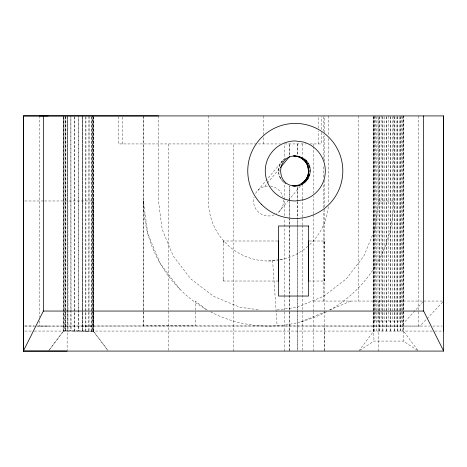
<?xml version="1.0" encoding="UTF-8"?>
<svg xmlns="http://www.w3.org/2000/svg" width="467" height="467" viewBox="0 0 467 467"><rect width="100%" height="100%" fill="white"/><g stroke="black" fill="none" stroke-linecap="round" stroke-linejoin="round"><path stroke-width="0.35" stroke-dasharray="2.33 1.75" d="M64.16 310.351L64.423 331.062L65.666 330.741L66.151 331.062L78.386 330.747L78.386 310.357M78.386 309.627L78.398 115.915L78.415 331.062M78.386 330.747L81.211 331.062L82.204 330.747L82.21 310.357M82.21 309.627L82.285 115.915L82.285 331.062M82.227 331.062L82.285 116.645M85.77 331.062L85.905 115.915L85.905 331.062M89.01 116.645L88.818 331.389L86.675 331.062L85.77 331.389C80.855 330.735 75.899 331.903 71.042 330.747L67.236 331.062L65.649 330.741L65.106 331.062L64.189 330.741L63.652 331.062L48.889 350.507M93.412 116.645L93.149 331.062L91.129 331.389L91.398 115.915L91.398 331.062M107.994 350.507L93.412 331.062L93.412 115.915L93.149 331.062L93.108 331.389L92.898 115.915L92.606 331.389L91.695 331.062L88.818 331.389M118.425 116.633L118.425 143.935L280.369 143.935M122.348 143.935L122.348 116.633M143.445 326.059L143.445 115.909M158.453 115.909L158.453 200.973L162.207 229.466L173.204 256.015L190.694 278.811L213.495 296.306L240.038 307.298L259.985 309.925M168.464 350.349L168.464 143.935M277.812 241.001L223.506 240.995L223.5 281.023L277.812 281.029M233.506 351.079L233.506 143.935M263.289 143.935L263.289 137.467M263.289 134.595L263.289 115.915M284.666 351.079L284.666 297.205M284.666 296.475L284.666 227.312M284.666 226.583L284.666 218.579M284.666 215.666L284.666 200.378M284.666 199.648L284.666 183.63M289.663 350.349L289.663 219.017L289.663 351.079M302.709 350.349L302.709 225.695M302.709 224.966L302.709 217.675M302.709 216.951L302.709 199.45M302.709 198.726L302.709 184.874M313.561 351.079L313.561 311.921M313.561 311.197L313.561 214.487M313.561 213.763L313.561 196.303M313.561 193.396L313.561 146.848M313.561 146.118L313.561 143.935M318.307 143.935L318.307 131.005M318.307 128.133L318.307 116.633M321.203 132.441L321.203 143.935L309.819 143.935M321.203 129.569L321.203 116.633M323.567 301.046L323.567 210.67M323.567 207.751L323.567 182.971M323.567 177.139L323.567 165.481M323.567 158.92L323.567 134.14M323.567 131.221L323.567 116.645M324.693 350.349L324.693 209.21M324.693 206.922L324.693 180.058M324.693 161.103L324.693 135.576M324.693 132.681L324.693 115.915M308.559 281.029L324.693 281.029L324.699 241.001L308.559 241.001M324.67 351.102L324.693 326.059M373.723 331.062L373.723 115.915L373.74 331.062L359.216 350.507M374.721 331.062L374.767 115.915M376.671 331.062L376.671 115.915M378.603 351.079L378.603 311.921M378.603 311.197L378.603 301.046M277.077 309.925L297.018 307.298L323.567 296.306L346.362 278.811L363.857 256.015L374.855 229.466L378.603 200.973L378.614 115.915M379.432 331.062L379.432 115.915M379.519 331.062L379.519 115.915M382.817 331.062L382.817 115.915M382.922 331.062L382.922 115.915M386.594 331.062L386.594 116.645M386.711 331.062L386.711 115.915M390.517 331.062L390.517 115.915M390.628 331.062L390.628 115.915M394.306 331.062L394.306 115.915M394.411 331.062L394.411 115.915M397.703 331.062L397.703 116.645M397.796 331.062L397.796 115.915M400.488 331.062L400.488 116.645M400.558 331.062L400.558 115.915M402.461 331.062L402.501 115.915M403.5 115.915L403.488 331.062L418.006 350.507M92.898 115.915L92.612 331.389L92.915 331.062M417.434 350.308L403.278 341.073L403.622 321.057L403.622 115.915M284.088 182.457L280.55 178.464L280.644 177.016M280.55 178.464C276.89 172.125 278.536 163.181 284.666 159.013L284.666 143.935M48.807 350.507L63.389 331.062L63.389 115.915L63.652 331.062L64.189 330.741M257.918 190.361L282.471 160.899M264.643 186.479L266.961 183.694M267.428 183.14L279.47 168.686M279.143 211.592L287.946 201.026M288.408 200.471L300.456 186.018M143.445 312.032L143.445 325.884L401.124 326.036L423.639 301.046M442.663 302.085L420.008 326.048L401.124 326.036M282.932 160.344L284.666 159.013M285.063 158.71L286.043 157.957M359.794 350.308L373.95 341.073L403.278 341.073M300.906 321.798L324.909 311.857M329.591 309.919L351.015 301.046M268.531 261.018L279.062 259.629M279.78 259.535L284.07 258.969M47.978 326.048L37.704 326.059L195.229 325.884L195.229 301.052L205.988 309.306M278.536 170.957L280.282 170.957M282.482 160.811A15.008 15.008 0 0 0 282.932 181.57L284.677 181.57M284.555 143.935L306.212 143.935M24.821 200.985L43.799 200.979M44.523 200.979L93.412 200.973L93.412 326.059L36.508 326.065M378.603 200.973L393.617 200.973L393.617 115.915M313.561 301.046L442.541 301.046M373.6 115.915L373.6 321.057L403.622 321.057M24.763 326.054L36.023 326.054M81.626 326.048L429.868 326.059M432.769 326.059L442.196 326.059M24.821 331.062L33.577 331.062M34.307 331.062L434.164 331.062M434.894 331.062L442.191 331.062M24.792 325.978L34.109 326.001M82.204 330.747L85.759 331.383L90.651 331.062L91.129 331.389L91.141 331.062M285.582 183.601L282.932 181.57M285.127 183.257L286.043 183.957M180.081 289.423L160.204 263.516L147.706 233.348L143.445 200.973A125.086 125.086 0 0 0 207.237 310.018M93.149 331.062L107.912 350.507M272.629 260.475L277.135 325.96M143.445 200.973L143.497 201.762M93.096 331.062L93.108 331.389M373.6 321.057L373.95 341.073M324.699 241.001L324.699 243.686M324.693 281.029L324.693 278.35M223.506 240.995L223.506 243.675M223.5 281.023L223.5 278.344M74.615 331.062L74.516 115.915L74.516 331.062M71.025 309.627L70.896 115.915L70.896 331.062M71.013 310.351L71.042 330.747M67.984 309.621L67.785 115.915L67.785 331.062M67.966 310.351L68.001 330.741M65.403 331.062L65.403 115.915L65.643 309.621M65.643 310.351L65.666 330.741L65.625 310.351M65.403 115.915L65.625 309.621M64.166 309.621L63.903 115.915L63.903 331.062M418.63 115.915L418.63 326.059M403.109 115.915L403.109 321.057M401.614 115.915L401.614 321.057M399.227 116.645L399.227 321.057M396.115 116.645L396.115 321.057M392.496 116.645L392.496 321.057M388.614 115.915L388.614 321.057M384.726 116.645L384.726 321.057M381.107 115.915L381.107 321.057M377.996 115.915L377.996 321.057M375.614 115.915L375.614 321.057M374.114 115.915L374.114 321.057M358.592 115.915L358.592 301.046M328.57 115.915L328.57 135.547M328.57 138.454L328.57 200.973A60.039 60.039 0 0 1 328.505 203.816M302.709 143.935L302.709 156.317M208.486 115.915L208.486 200.973A60.039 60.039 0 0 0 279.202 260.061M143.445 116.645L143.445 311.302M89.016 115.915L89.016 331.062M67.12 116.639L67.149 350.343M39.537 115.909L39.543 317.297M39.543 320.946L39.543 326.054M283.481 199.672A15.008 15.008 0 0 1 276.038 213.974M274.275 214.843A15.008 15.008 0 0 1 254.03 197.092M255.531 193.472A15.008 15.008 0 0 1 268.531 185.965M270.486 186.094A15.008 15.008 0 0 1 283.031 197.092M393.617 200.973A125.086 125.086 0 0 1 329.819 310.018M326.643 311.746A125.086 125.086 0 0 1 210.419 311.746M328.301 206.671A60.039 60.039 0 0 1 308.401 245.87M307.858 246.343A60.039 60.039 0 0 1 279.908 259.926M289.663 201.51L289.663 218.287L289.663 201.505M289.663 186.187L289.663 200.781L289.663 186.181M289.663 143.935L289.663 155.762L289.663 143.935M297.432 219.747L297.432 350.349L297.432 219.747M297.432 201.51L297.432 219.017L297.432 201.505M297.432 186.917L297.432 200.781L297.432 186.911M297.432 143.935L297.432 155.067L297.432 143.935"/><path stroke-width="0.7" d="M23.362 331.062L23.362 351.079L443.65 351.079L443.65 115.915L23.362 115.915L23.368 351.079L67.149 351.073M278.536 281.029L278.536 241.001M308.559 281.029L308.559 241.001M292.254 185.796C297.934 186.52 303.62 183.274 306.545 178.464C310.292 172.656 307.584 166.223 305.903 160.339C302.622 157.163 298.069 155.715 293.545 155.949L299.178 156.457M302.709 159.229L305.903 160.339C315.978 169.661 307.035 187.886 293.545 185.971M43.378 115.915L43.378 311.051L23.362 351.079L23.35 115.915L158.453 115.909M280.398 167.577L289.663 156.457M302.709 182.685L305.903 181.57L304.163 181.57L301.052 183.957L302.797 183.951M295.29 155.943C275.804 155.745 275.804 186.164 295.29 185.965M39.537 115.909L47.978 115.904M308.045 174.845L309.79 174.839L306.545 178.464L308.29 178.458L304.163 181.57A15.008 15.008 0 0 0 297.432 156.457L301.052 157.957L302.797 157.957M301.052 157.957L304.163 160.344L305.903 160.339M304.163 160.344L306.545 163.45L308.29 163.45M308.045 167.075L309.79 167.069L306.545 163.45M308.559 170.957L310.298 170.957M297.432 185.457L299.178 185.452M43.378 311.051L423.639 311.051L443.65 351.079M443.65 115.915L443.65 331.062M423.639 115.915L423.639 311.051M302.528 199.952L295.29 200.973A30.022 30.022 0 0 1 265.268 170.957A30.022 30.022 0 0 1 295.29 140.935L303.06 141.956A30.022 30.022 0 0 1 303.06 199.952L302.528 199.952M308.559 225.993L278.536 225.993L278.536 296.043L308.559 296.043L308.559 225.993M261.678 204.564A47.535 47.535 0 0 0 341.202 183.257A47.535 47.535 0 0 0 282.984 125.039A47.535 47.535 0 0 0 261.678 204.564"/></g></svg>
